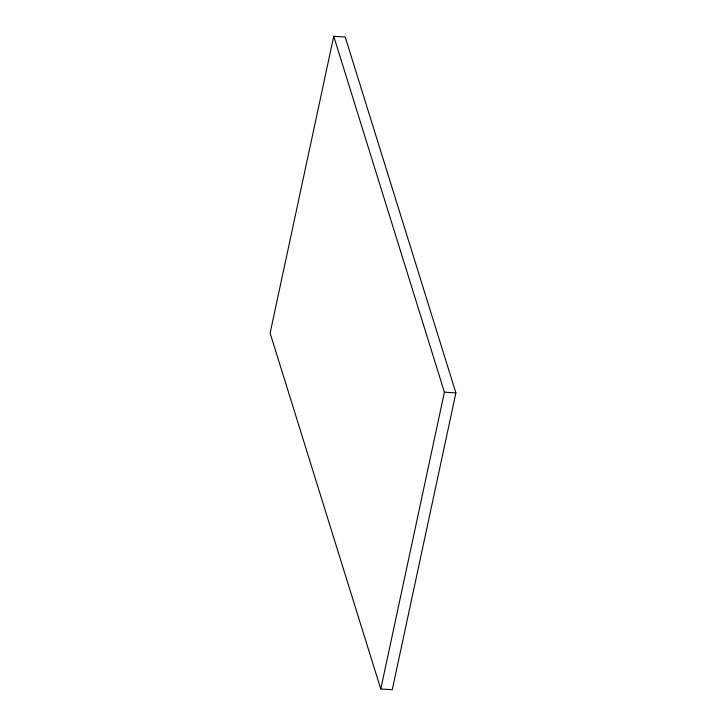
<?xml version="1.0" encoding="UTF-8"?>
<svg xmlns="http://www.w3.org/2000/svg" width="726" height="726" viewBox="0 0 726 726"><rect width="100%" height="100%" fill="white"/><g stroke="black" fill="none" stroke-linecap="round" stroke-linejoin="round"><path stroke-width="1.09" d="M333.742 36.3L270.108 333.125L380.778 689.01L392.258 689.7L455.892 392.875L345.222 36.99L333.742 36.3L444.412 392.185L380.778 689.01M444.412 392.185L455.892 392.875"/></g></svg>
